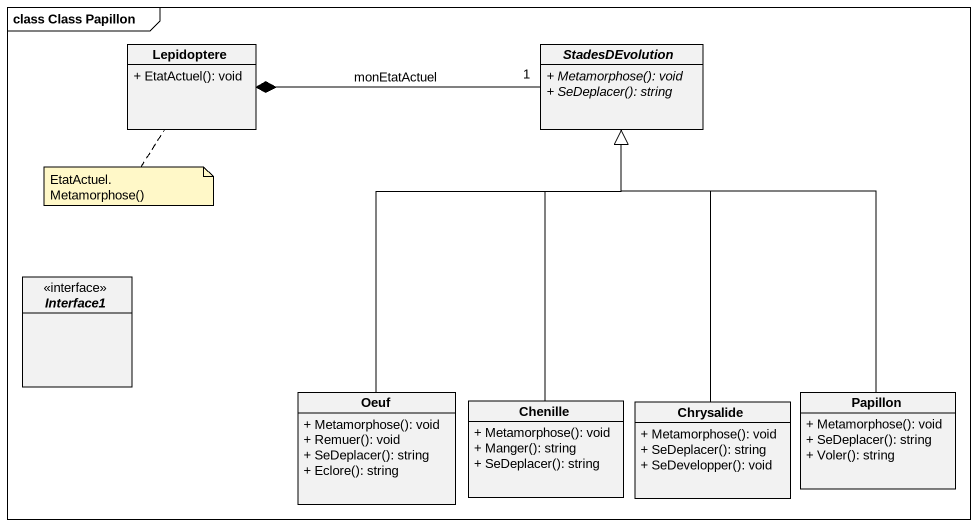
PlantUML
@startuml
mainframe class Class Papillon
hide circle
hide empty members
skinparam classAttributeIconSize 0
class Lepidoptere {
  + EtatActuel(): void
}
abstract class StadesDEvolution {
  {abstract} + Metamorphose(): void
  {abstract} + SeDeplacer(): string
}
interface Interface1 <<interface>>
class Oeuf {
  + Metamorphose(): void
  + Remuer(): void
  + SeDeplacer(): string
  + Eclore(): string
}
class Chenille {
  + Metamorphose(): void
  + Manger(): string
  + SeDeplacer(): string
}
class Chrysalide {
  + Metamorphose(): void
  + SeDeplacer(): string
  + SeDevelopper(): void
}
class Papillon {
  + Metamorphose(): void
  + SeDeplacer(): string
  + Voler(): string
}
StadesDEvolution "1" -left-* Lepidoptere : monEtatActuel
Oeuf -up-|> StadesDEvolution
Chenille -up-|> StadesDEvolution
Chrysalide -up-|> StadesDEvolution
Papillon -up-|> StadesDEvolution
note bottom of Lepidoptere : EtatActuel.Metamorphose()
@enduml
